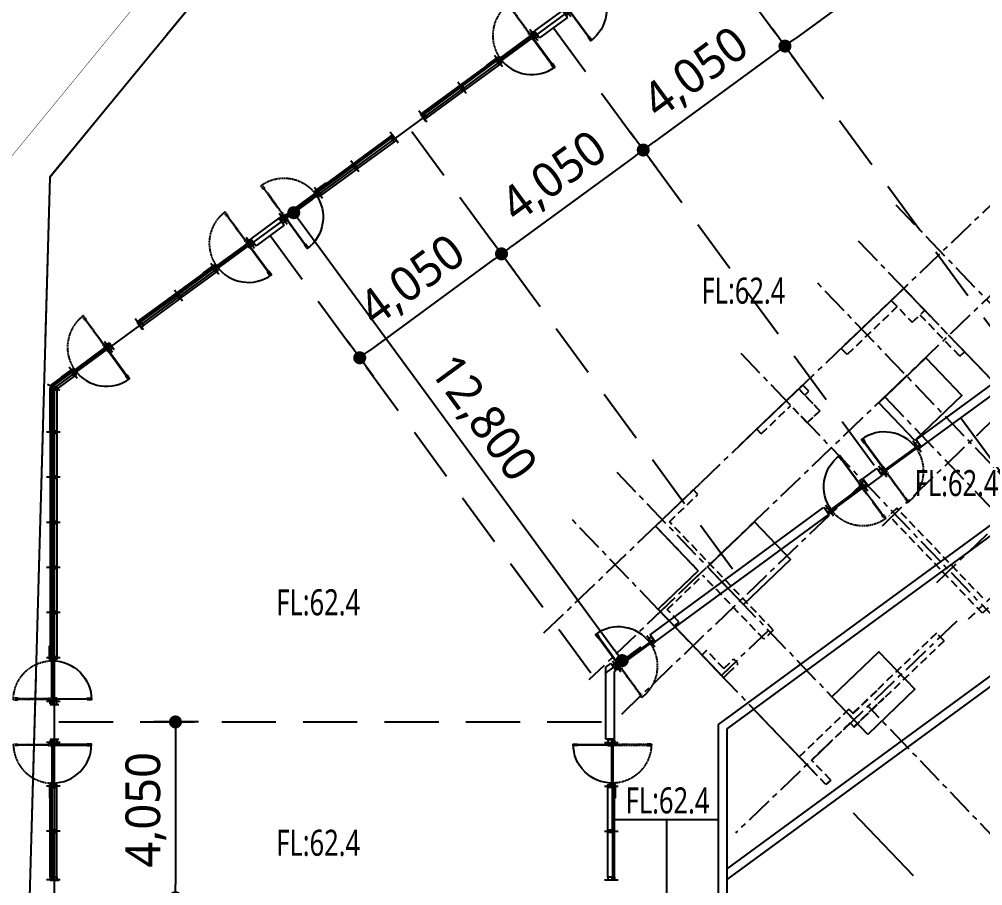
# Model space of a CAD drawing. Header units: millimetres. Extents: x 75184266 to 76346726, y -35077925 to -33679385.
# Drawn here: x 75297370 to 75319569, y -34889387 to -34869417 of the extents above; entities that cross this region are included whole.
import ezdxf
from ezdxf.xclip import XClip

# ---------------------------------------------------------------- set-up
doc = ezdxf.new("R2010")
doc.units = ezdxf.units.MM
doc.header["$LTSCALE"] = 50
doc.header["$MEASUREMENT"] = 0
doc.header["$XCLIPFRAME"] = 2
doc.header["$PDMODE"] = 1
doc.header["$PDSIZE"] = -3
for name, pattern in [('CENTER', [2, 1.25, -0.25, 0.25, -0.25]), ('HIDDEN2', [0.1875, 0.125, -0.0625]), ('XR-1F-PLAN$0$CEN', [62, 60, -1, 0, -1]), ('XR-1F-PLAN$0$HIDDEN', [0.375, 0.25, -0.125]), ('XR-B1$0$XR-지하3층$0$HID1', [2.3, 1.5, -0.8]), ('XR-지하3층$0$H', [1.3, 0.8, -0.5]), ('XR-지하3층$0$HID1', [2.3, 1.5, -0.8]), ('XR-지하3층$0$HIDDEN', [0.375, 0.25, -0.125])]:
    doc.linetypes.add(name, pattern=pattern)
doc.layers.get('0').update_dxf_attribs({"linetype": 'CONTINUOUS'})
doc.layers.get('Defpoints').update_dxf_attribs({"color": 51, "linetype": 'CONTINUOUS'})
for name, color, linetype in [('AA-MKXS', 3, 'CONTINUOUS'), ('CEN', 1, 'CENTER'), ('XR-1F-PLAN$0$A-CEN02', 27, 'XR-1F-PLAN$0$CEN'), ('XR-1F-PLAN$0$A-DOR-FRAME', 7, 'CONTINUOUS'), ('XR-1F-PLAN$0$A-DOR-GL', 142, 'CONTINUOUS'), ('XR-1F-PLAN$0$A-DOR-HID', 9, 'XR-1F-PLAN$0$HIDDEN'), ('XR-1F-PLAN$0$A-DOR-TRACE', 8, 'CONTINUOUS'), ('XR-1F-PLAN$0$A-FRAME', 1, 'CONTINUOUS'), ('XR-1F-PLAN$0$A-HDCP7', 7, 'CONTINUOUS'), ('XR-1F-PLAN$0$A-WIN-ELE8', 8, 'CONTINUOUS'), ('XR-B1$0$00_블럭계획고', 7, 'CONTINUOUS'), ('XR-지하3층$0$0-현시박스', 7, 'CONTINUOUS'), ('XR-지하3층$0$CON', 2, 'CONTINUOUS')]:
    doc.layers.add(name, color=color, linetype=linetype)
for name, color, linetype, plot in [('XR-B1$0$XR-지하3층$0$DEFPOINT', 142, 'CONTINUOUS', False), ('XR-지하3층$0$DEFPOINT', 142, 'CONTINUOUS', False), ('건축', 8, 'CONTINUOUS', False)]:
    doc.layers.add(name, color=color, linetype=linetype, plot=plot)
doc.styles.add('HY각헤드라인M', font='')
doc.styles.add('XR-B1$0$HY각헤드라인M', font='')
doc.styles.add('XR-지하3층$0$SIM', font='simplex.shx')
doc.styles.add('XR-지하3층$0$돋움', font='', dxfattribs={"width": 0.9})
doc.styles.add('XR-지하3층$0$맑은고딕', font='')
doc.styles.get('HY각헤드라인M').set_extended_font_data('Malgun Gothic')
doc.styles.get('XR-B1$0$HY각헤드라인M').set_extended_font_data('Malgun Gothic')
doc.styles.get('XR-지하3층$0$돋움').set_extended_font_data('Dotum')
doc.styles.get('XR-지하3층$0$맑은고딕').set_extended_font_data('Malgun Gothic')
doc.dimstyles.new('XR-지하3층$0$20110829_평면도_면적조정$0$std_style', dxfattribs={"dimscale": 400, "dimtxt": 3, "dimasz": 1, "dimexe": 1.5, "dimexo": 2, "dimgap": 1, "dimtad": 1, "dimtoh": 1, "dimdec": 0, "dimzin": 0, "dimdsep": 46, "dimtxsty": 'XR-지하3층$0$돋움', "dimblk": 'XR-지하3층$0$20110829_평면도_면적조정$0$01420DDOT01', "dimblk1": 'XR-지하3층$0$20110829_평면도_면적조정$0$01420DDOT01', "dimblk2": 'XR-지하3층$0$20110829_평면도_면적조정$0$01420DDOT01', "dimcen": 2.5, "dimdle": 8, "dimclrd": 256, "dimclre": 256, "dimclrt": 256, "dimadec": 0, "dimazin": 0, "dimtfac": 1, "dimtdec": 0, "dimtix": 1, "dimtmove": 2, "dimatfit": 3, "dimldrblk": 'XR-지하3층$0$20110829_평면도_면적조정$0$_ClosedBlank', "dimfxl": 1, "dimtolj": 1, "dimtzin": 0, "dimlwd": -1, "dimlwe": -1, "dimarcsym": 0})
doc.dimstyles.new('XR-지하3층$0$NDIM', dxfattribs={"dimtxt": 3, "dimasz": 1, "dimexe": 2, "dimexo": 5, "dimgap": 1, "dimtad": 1, "dimdec": 0, "dimrnd": 0.25, "dimdsep": 46, "dimlunit": 6, "dimtxsty": 'XR-지하3층$0$SIM', "dimblk": 'XR-지하3층$0$DIMDOT', "dimcen": 5, "dimclrd": 2, "dimclre": 2, "dimclrt": 6, "dimadec": 0, "dimazin": 0, "dimtfac": 1, "dimtdec": 0, "dimtix": 1, "dimtmove": 2, "dimatfit": 1, "dimldrblk": 'XR-지하3층$0$DIMDOT', "dimfxl": 1.5, "dimtolj": 1, "dimtzin": 0, "dimarcsym": 0})

# ---------------------------------------------------------------- blocks, each defined once
blk = doc.blocks.new('XR-지하3층$0$_Dot')
at = {"color": 0, "lineweight": -2}
blk.add_line((-0.5, 0), (-1, 0), dxfattribs=at)
at = {"color": 0, "const_width": 0.5}
blk.add_lwpolyline([(-0.25, 0, 1), (0.25, 0, 1)], format="xyb", close=True, dxfattribs=at)
blk = doc.blocks.new('*D134')
at = {"layer": 'Defpoints', "color": 0, "ltscale": 0.01, "transparency": 16777216}
for p in [(75304285, -34873442), (75311853, -34883765), (75311262, -34884198)]:
    blk.add_point(p, dxfattribs=at)
at = {"layer": '건축', "color": 0, "linetype": 'ByBlock', "lineweight": -2, "ltscale": 0.01}
blk.add_line((75304123, -34873561), (75303291, -34874171), dxfattribs=at)
at = {"layer": '건축', "color": 0, "lineweight": -2, "ltscale": 0.01}
for p, q in [((75303871, -34874117), (75311085, -34883956)), ((75311692, -34883883), (75310859, -34884494))]:
    blk.add_line(p, q, dxfattribs=at)
at = {"layer": '건축', "color": 0, "lineweight": -2, "ltscale": 0.01, "xscale": 300, "yscale": 300, "zscale": 300}
for p, rotation in [((75303694, -34873875), 126.2469333540815), ((75311262, -34884198), 306.2469333540815)]:
    blk.add_blockref('XR-지하3층$0$_Dot', p, dxfattribs=dict(at, rotation=rotation))
at = {"layer": '건축', "color": 6, "ltscale": 0.01, "insert": (75308029, -34878633), "char_height": 800, "attachment_point": 5, "rotation": 306.2469, "style": 'XR-지하3층$0$맑은고딕'}
blk.add_mtext('\\A1;12,800', dxfattribs=at)
blk = doc.blocks.new('XR-지하3층$0$DIMDOT')
blk.add_line((-2, 0), (2, 0))
at = {"color": 3}
for radius in [0.6, 0.28]:
    blk.add_circle((0, 0), radius, dxfattribs=at)
blk = doc.blocks.new('*D175')
at = {"layer": 'Defpoints', "color": 0, "ltscale": 0.01, "transparency": 16777216}
for p in [(75301702, -34885612), (75300969, -34889662), (75301702, -34889662)]:
    blk.add_point(p, dxfattribs=at)
at = {"layer": '건축', "color": 0, "linetype": 'ByBlock', "lineweight": -2, "ltscale": 0.01}
blk.add_line((75301502, -34885612), (75300469, -34885612), dxfattribs=at)
at = {"layer": '건축', "color": 0, "lineweight": -2, "ltscale": 0.01}
for p, q in [((75300969, -34885912), (75300969, -34889362)), ((75301502, -34889662), (75300469, -34889662))]:
    blk.add_line(p, q, dxfattribs=at)
at = {"layer": '건축', "color": 0, "lineweight": -2, "ltscale": 0.01, "xscale": 300, "yscale": 300, "zscale": 300}
for p, rotation in [((75300969, -34885612), 89.99990779244617), ((75300969, -34889662), 269.9999077924462)]:
    blk.add_blockref('XR-지하3층$0$_Dot', p, dxfattribs=dict(at, rotation=rotation))
at = {"layer": '건축', "color": 6, "ltscale": 0.01, "insert": (75300289, -34887637), "char_height": 800, "attachment_point": 5, "rotation": 89.9999, "style": 'XR-지하3층$0$맑은고딕'}
blk.add_mtext('\\A1;4,050', dxfattribs=at)
blk = doc.blocks.new('*D178')
at = {"layer": 'Defpoints', "color": 0, "ltscale": 0.01, "transparency": 16777216}
for p in [(75318712, -34868231), (75315013, -34870035), (75315446, -34870626)]:
    blk.add_point(p, dxfattribs=at)
at = {"layer": '건축', "color": 0, "linetype": 'ByBlock', "lineweight": -2, "ltscale": 0.01}
blk.add_line((75318594, -34868070), (75317984, -34867237), dxfattribs=at)
at = {"layer": '건축', "color": 0, "lineweight": -2, "ltscale": 0.01}
for p, q in [((75318037, -34867818), (75315255, -34869858)), ((75315328, -34870464), (75314718, -34869632))]:
    blk.add_line(p, q, dxfattribs=at)
at = {"layer": '건축', "color": 0, "lineweight": -2, "ltscale": 0.01, "xscale": 300, "yscale": 300, "zscale": 300}
for p, rotation in [((75318279, -34867640), 36.24693369294636), ((75315013, -34870035), 216.2469336929464)]:
    blk.add_blockref('XR-지하3층$0$_Dot', p, dxfattribs=dict(at, rotation=rotation))
at = {"layer": '건축', "color": 6, "ltscale": 0.01, "insert": (75316244, -34868289), "char_height": 800, "attachment_point": 5, "rotation": 36.2469, "style": 'XR-지하3층$0$맑은고딕'}
blk.add_mtext('\\A1;4,050', dxfattribs=at)
blk = doc.blocks.new('*D179')
at = {"layer": 'Defpoints', "color": 0, "ltscale": 0.01, "transparency": 16777216}
for p in [(75315446, -34870626), (75311747, -34872430), (75312180, -34873020)]:
    blk.add_point(p, dxfattribs=at)
at = {"layer": '건축', "color": 0, "linetype": 'ByBlock', "lineweight": -2, "ltscale": 0.01}
blk.add_line((75315328, -34870464), (75314718, -34869632), dxfattribs=at)
at = {"layer": '건축', "color": 0, "lineweight": -2, "ltscale": 0.01}
for p, q in [((75314771, -34870212), (75311989, -34872252)), ((75312062, -34872859), (75311451, -34872026))]:
    blk.add_line(p, q, dxfattribs=at)
at = {"layer": '건축', "color": 0, "lineweight": -2, "ltscale": 0.01, "xscale": 300, "yscale": 300, "zscale": 300}
for p, rotation in [((75315013, -34870035), 36.24693369294636), ((75311747, -34872430), 216.2469336929464)]:
    blk.add_blockref('XR-지하3층$0$_Dot', p, dxfattribs=dict(at, rotation=rotation))
at = {"layer": '건축', "color": 6, "ltscale": 0.01, "insert": (75312978, -34870684), "char_height": 800, "attachment_point": 5, "rotation": 36.2469, "style": 'XR-지하3층$0$맑은고딕'}
blk.add_mtext('\\A1;4,050', dxfattribs=at)
blk = doc.blocks.new('*D180')
at = {"layer": 'Defpoints', "color": 0, "ltscale": 0.01, "transparency": 16777216}
for p in [(75312180, -34873020), (75308481, -34874824), (75308914, -34875415)]:
    blk.add_point(p, dxfattribs=at)
at = {"layer": '건축', "color": 0, "linetype": 'ByBlock', "lineweight": -2, "ltscale": 0.01}
blk.add_line((75312062, -34872859), (75311451, -34872026), dxfattribs=at)
at = {"layer": '건축', "color": 0, "lineweight": -2, "ltscale": 0.01}
for p, q in [((75311505, -34872607), (75308723, -34874647)), ((75308796, -34875254), (75308185, -34874421))]:
    blk.add_line(p, q, dxfattribs=at)
at = {"layer": '건축', "color": 0, "lineweight": -2, "ltscale": 0.01, "xscale": 300, "yscale": 300, "zscale": 300}
for p, rotation in [((75311747, -34872430), 36.24693369294636), ((75308481, -34874824), 216.2469336929464)]:
    blk.add_blockref('XR-지하3층$0$_Dot', p, dxfattribs=dict(at, rotation=rotation))
at = {"layer": '건축', "color": 6, "ltscale": 0.01, "insert": (75309712, -34873078), "char_height": 800, "attachment_point": 5, "rotation": 36.2469, "style": 'XR-지하3층$0$맑은고딕'}
blk.add_mtext('\\A1;4,050', dxfattribs=at)
blk = doc.blocks.new('*D181')
at = {"layer": 'Defpoints', "color": 0, "ltscale": 0.01, "transparency": 16777216}
for p in [(75308914, -34875415), (75305215, -34877219), (75305648, -34877810)]:
    blk.add_point(p, dxfattribs=at)
at = {"layer": '건축', "color": 0, "linetype": 'ByBlock', "lineweight": -2, "ltscale": 0.01}
blk.add_line((75308796, -34875254), (75308185, -34874421), dxfattribs=at)
at = {"layer": '건축', "color": 0, "lineweight": -2, "ltscale": 0.01}
for p, q in [((75308239, -34875002), (75305456, -34877042)), ((75305529, -34877648), (75304919, -34876816))]:
    blk.add_line(p, q, dxfattribs=at)
at = {"layer": '건축', "color": 0, "lineweight": -2, "ltscale": 0.01, "xscale": 300, "yscale": 300, "zscale": 300}
for p, rotation in [((75308481, -34874824), 36.24693369294636), ((75305215, -34877219), 216.2469336929464)]:
    blk.add_blockref('XR-지하3층$0$_Dot', p, dxfattribs=dict(at, rotation=rotation))
at = {"layer": '건축', "color": 6, "ltscale": 0.01, "insert": (75306445, -34875473), "char_height": 800, "attachment_point": 5, "rotation": 36.2469, "style": 'XR-지하3층$0$맑은고딕'}
blk.add_mtext('\\A1;4,050', dxfattribs=at)
blk = doc.blocks.new('XR-1F-PLAN$0$A$C10B20476')
at = {"layer": 'Defpoints'}
for p, q in [((134, 35), (110, 35)), ((110, 35), (110, 0)), ((134, 35), (134, 0))]:
    blk.add_line(p, q, dxfattribs=at)
at = {"layer": 'XR-1F-PLAN$0$A-CEN02', "linetype": 'Continuous'}
blk.add_line((318, 80), (0, 80), dxfattribs=at)
at = {"layer": 'XR-1F-PLAN$0$A-FRAME'}
for p, q in [((144, 80), (110, 80)), ((110, 56), (144, 56)), ((110, 43), (144, 43)), ((144, 20), (134, 20))]:
    blk.add_line(p, q, dxfattribs=at)
for points in [[(88, 20), (88, 80)], [(110, 35), (110, 80)], [(122, 48), (144, 48), (144, 20), (238, 20), (238, 80), (144, 80), (144, 51), (122, 51), (122, 48)]]:
    blk.add_lwpolyline(points, dxfattribs=at)
blk = doc.blocks.new('XR-1F-PLAN$0$A$C491451C1')
at = {"layer": 'Defpoints'}
for p, q in [((15, 208), (-20, 208)), ((15, 184), (-20, 184)), ((15, 184), (15, 208)), ((45, 208), (45, 184)), ((45, 208), (80, 208)), ((45, 184), (80, 184))]:
    blk.add_line(p, q, dxfattribs=at)
at = {"layer": 'XR-1F-PLAN$0$A-CEN02', "linetype": 'Continuous'}
blk.add_line((30, 0), (30, 318), dxfattribs=at)
at = {"layer": 'XR-1F-PLAN$0$A-FRAME'}
for p, q in [((0, 174), (0, 184)), ((24, 208), (24, 174)), ((37, 208), (37, 174)), ((60, 174), (60, 184))]:
    blk.add_line(p, q, dxfattribs=at)
for points in [[(0, 230), (60, 230)], [(29, 196), (29, 174), (0, 174), (0, 80), (60, 80), (60, 174), (32, 174), (32, 196), (29, 196)], [(15, 208), (45, 208)]]:
    blk.add_lwpolyline(points, dxfattribs=at)
blk = doc.blocks.new('XR-1F-PLAN$0$A$C7F517DA1')
at = {"layer": 'XR-1F-PLAN$0$A-DOR-FRAME', "ltscale": 0.5, "elevation": 0}
for points in [[(50, 1675), (60, 1675), (60, 1690), (75, 1690), (75, 1675), (85, 1675), (85, 1775), (50, 1775)], [(50, 925), (10, 925), (10, 825), (50, 825)], [(990, 925), (950, 925), (950, 825), (990, 825)]]:
    blk.add_lwpolyline(points, close=True, dxfattribs=at)
blk.add_lwpolyline([(50, 875), (50, 975), (60, 975), (60, 960), (75, 960), (75, 975), (85, 975), (85, 875), (50, 875)], dxfattribs=at)
at = {"layer": 'XR-1F-PLAN$0$A-DOR-GL', "elevation": 0}
blk.add_lwpolyline([(62, 962), (72, 962), (72, 1687), (62, 1687)], close=True, dxfattribs=at)
at = {"layer": 'XR-1F-PLAN$0$A-DOR-HID', "ltscale": 2, "elevation": 0}
blk.add_lwpolyline([(50, 875), (50, 775), (60, 775), (60, 790), (75, 790), (75, 775), (85, 775), (85, 875), (50, 875)], dxfattribs=at)
for points in [[(62, 788), (72, 788), (72, 63), (62, 63)], [(50, 75), (60, 75), (60, 60), (75, 60), (75, 75), (85, 75), (85, -25), (50, -25)]]:
    blk.add_lwpolyline(points, close=True, dxfattribs=at)
at = {"layer": 'XR-1F-PLAN$0$A-DOR-HID', "ltscale": 2}
blk.add_arc((50, 875, 0), 900, 270, 0, dxfattribs=at)
at = {"layer": 'XR-1F-PLAN$0$A-DOR-TRACE'}
blk.add_arc((50, 875, 0), 900, 0, 90, dxfattribs=at)
at = {"layer": 'XR-1F-PLAN$0$A-WIN-ELE8'}
for p, q in [((85, 890, 0), (950, 890, 0)), ((85, 860, 0), (950, 860, 0))]:
    blk.add_line(p, q, dxfattribs=at)
blk = doc.blocks.new('Showwindow-8.1')
at = {"layer": 'AA-MKXS', "ltscale": 0.5}
for p, q in [((-3650, -150, 0), (-3650, 50, 0)), ((-400, -150), (-400, 50)), ((-400, 50), (400, 50, 0)), ((400, -150, 0), (400, 50, 0)), ((3650, -150, 0), (3650, 50, 0)), ((-410, -150, 0), (-410, -128, 0)), ((-400, -150), (400, -150, 0))]:
    blk.add_line(p, q, dxfattribs=at)
at = {"layer": 'XR-1F-PLAN$0$A-DOR-GL'}
for points in [[(-3595, -104), (-3595, -128), (-2535, -128), (-2535, -104)], [(-1495, -104), (-1495, -128), (-2505, -128), (-2505, -104)], [(1495, -104), (1495, -128), (2505, -128), (2505, -104)], [(3595, -104), (3595, -128), (2535, -128), (2535, -104)]]:
    blk.add_lwpolyline(points, close=True, dxfattribs=at)
at = {"layer": 'XR-1F-PLAN$0$A-FRAME'}
for p, q in [((-3640, -150, 0), (-3640, -128, 0)), ((-3580, -150, 0), (-3580, -128, 0)), ((-2550, -150, 0), (-2550, -128, 0)), ((-2490, -150, 0), (-2490, -128, 0)), ((-470, -150, 0), (-470, -128, 0)), ((410, -150, 0), (410, -128, 0)), ((470, -150, 0), (470, -128, 0)), ((2490, -150, 0), (2490, -128, 0)), ((2550, -150, 0), (2550, -128, 0)), ((3580, -150, 0), (3580, -128, 0)), ((3640, -150, 0), (3640, -128, 0))]:
    blk.add_line(p, q, dxfattribs=at)
at = {"layer": 'XR-1F-PLAN$0$A-HDCP7'}
for points in [[(-1750, -150), (-1450, -150), (-1450, -165), (-1750, -165)], [(1750, -150), (1450, -150), (1450, -165), (1750, -165)]]:
    blk.add_lwpolyline(points, close=True, dxfattribs=at)
at = {"layer": 'XR-1F-PLAN$0$A-WIN-ELE8'}
for p, q in [((-3580, 0, 0), (-2550, 0)), ((-3580, -150, 0), (-1510, -150)), ((-2490, 0), (-1510, 0)), ((2490, 0), (1510, 0)), ((3580, -150, 0), (1510, -150)), ((3580, 0, 0), (2550, 0))]:
    blk.add_line(p, q, dxfattribs=at)
at = {"layer": 'XR-1F-PLAN$0$A-DOR-FRAME', "ltscale": 600, "extrusion": (0, 0, -1), "zscale": -1}
blk.add_blockref('XR-1F-PLAN$0$A$C7F517DA1', (460, -975, 0), dxfattribs=at)
at = {"layer": 'XR-1F-PLAN$0$A-DOR-FRAME', "ltscale": 600, "extrusion": (0, 0, -1), "xscale": -1, "zscale": -1}
blk.add_blockref('XR-1F-PLAN$0$A$C7F517DA1', (-460, -975, 0), dxfattribs=at)
at = {"layer": 'XR-1F-PLAN$0$A-FRAME', "rotation": 90}
blk.add_blockref('XR-1F-PLAN$0$A$C10B20476', (-3560, -238, 0), dxfattribs=at)
at = {"layer": 'XR-1F-PLAN$0$A-FRAME', "ltscale": 0.5, "extrusion": (0, 0, -1), "zscale": -1, "rotation": 180}
for p in [(2550, 80), (1510, 80)]:
    blk.add_blockref('XR-1F-PLAN$0$A$C491451C1', p, dxfattribs=at)
at = {"layer": 'XR-1F-PLAN$0$A-FRAME', "extrusion": (0, 0, -1), "xscale": -1, "zscale": -1, "rotation": 270}
blk.add_blockref('XR-1F-PLAN$0$A$C10B20476', (390, -238), dxfattribs=at)
at = {"layer": 'XR-1F-PLAN$0$A-FRAME', "extrusion": (0, 0, -1), "zscale": -1, "rotation": 90}
blk.add_blockref('XR-1F-PLAN$0$A$C10B20476', (-390, -238), dxfattribs=at)
at = {"layer": 'XR-1F-PLAN$0$A-FRAME', "ltscale": 0.5, "extrusion": (0, 0, -1), "xscale": -1, "zscale": -1, "rotation": 180}
for p in [(-1510, 80), (-2550, 80)]:
    blk.add_blockref('XR-1F-PLAN$0$A$C491451C1', p, dxfattribs=at)
at = {"layer": 'XR-1F-PLAN$0$A-FRAME', "xscale": -1, "rotation": 270}
blk.add_blockref('XR-1F-PLAN$0$A$C10B20476', (3560, -238, 0), dxfattribs=at)
blk = doc.blocks.new('SW-4.05')
at = {"layer": 'AA-MKXS', "ltscale": 0.5}
for p, q in [((0, -200), (0, 0)), ((3250, -200, 0), (3250, 0, 0))]:
    blk.add_line(p, q, dxfattribs=at)
at = {"layer": 'XR-1F-PLAN$0$A-DOR-GL', "elevation": 0}
for points in [[(1095, -154), (1095, -178), (2105, -178), (2105, -154)], [(3195, -154), (3195, -178), (2135, -178), (2135, -154)]]:
    blk.add_lwpolyline(points, close=True, dxfattribs=at)
at = {"layer": 'XR-1F-PLAN$0$A-FRAME'}
for p, q in [((10, -200), (10, -178)), ((70, -200), (70, -178)), ((2090, -200), (2090, -178)), ((2150, -200), (2150, -178)), ((3180, -200, 0), (3180, -178, 0)), ((3240, -200, 0), (3240, -178, 0))]:
    blk.add_line(p, q, dxfattribs=at)
at = {"layer": 'XR-1F-PLAN$0$A-HDCP7', "elevation": 0}
blk.add_lwpolyline([(1350, -200), (1050, -200), (1050, -215), (1350, -215)], close=True, dxfattribs=at)
at = {"layer": 'XR-1F-PLAN$0$A-WIN-ELE8'}
for p, q in [((2090, -50, 0), (1110, -50, 0)), ((3180, -200, 0), (1110, -200, 0)), ((3180, -50, 0), (2150, -50, 0))]:
    blk.add_line(p, q, dxfattribs=at)
at = {"layer": 'XR-1F-PLAN$0$A-DOR-FRAME', "ltscale": 600, "extrusion": (0, 0, -1), "xscale": -1, "zscale": -1, "rotation": 2.5358915e-09}
blk.add_blockref('XR-1F-PLAN$0$A$C7F517DA1', (-60, -1025, 0), dxfattribs=at)
at = {"layer": 'XR-1F-PLAN$0$A-FRAME', "extrusion": (0, 0, -1), "zscale": -1, "rotation": 90.00000000253594}
blk.add_blockref('XR-1F-PLAN$0$A$C10B20476', (10, -288, 0), dxfattribs=at)
at = {"layer": 'XR-1F-PLAN$0$A-FRAME', "ltscale": 0.5, "extrusion": (0, 0, -1), "xscale": -1, "zscale": -1, "rotation": 180}
for p in [(-1110, 30, 0), (-2150, 30, 0)]:
    blk.add_blockref('XR-1F-PLAN$0$A$C491451C1', p, dxfattribs=at)
at = {"layer": 'XR-1F-PLAN$0$A-FRAME', "xscale": -1, "rotation": 269.999999997464}
blk.add_blockref('XR-1F-PLAN$0$A$C10B20476', (3160, -288, 0), dxfattribs=at)
blk = doc.blocks.new('SW-D1')
at = {"layer": 'AA-MKXS', "ltscale": 0.5}
for p, q in [((-1070, 1206, 0), (-909, 1324, 0)), ((7272, -150), (7272, 50)), ((7262, -150, 0), (7262, -128, 0))]:
    blk.add_line(p, q, dxfattribs=at)
at = {"layer": 'XR-1F-PLAN$0$A-DOR-GL', "elevation": 0}
blk.add_lwpolyline([(-386, 350), (-405, 336), (-86, -99), (-67, -85)], close=True, dxfattribs=at)
at = {"layer": 'XR-1F-PLAN$0$A-DOR-GL'}
for points in [[(977, -104), (977, -128), (-33, -128), (-33, -104)], [(2017, -104), (2017, -128), (1007, -128), (1007, -104)], [(3057, -104), (3057, -128), (2047, -128), (2047, -104)], [(4097, -104), (4097, -128), (3087, -128), (3087, -104)], [(5137, -104), (5137, -128), (4127, -128), (4127, -104)], [(6177, -104), (6177, -128), (5167, -128), (5167, -104)], [(6177, -104), (6177, -128), (5167, -128), (5167, -104)]]:
    blk.add_lwpolyline(points, close=True, dxfattribs=at)
at = {"layer": 'XR-1F-PLAN$0$A-FRAME'}
for p, q in [((-1064, 1198, 0), (-1047, 1211, 0)), ((-1029, 1150, 0), (-1011, 1163, 0)), ((-95, -120, 0), (-85, -101, 0)), ((-41, -147, 0), (-31, -128, 0)), ((962, -150, 0), (962, -128, 0)), ((1022, -150, 0), (1022, -128, 0)), ((2002, -150, 0), (2002, -128, 0)), ((2062, -150, 0), (2062, -128, 0)), ((3042, -150, 0), (3042, -128, 0)), ((3102, -150, 0), (3102, -128, 0)), ((4082, -150, 0), (4082, -128, 0)), ((4142, -150, 0), (4142, -128, 0)), ((5122, -150, 0), (5122, -128, 0)), ((5122, -150, 0), (5122, -128, 0)), ((5182, -150, 0), (5182, -128, 0)), ((5182, -150, 0), (5182, -128, 0)), ((7202, -150, 0), (7202, -128, 0))]:
    blk.add_line(p, q, dxfattribs=at)
at = {"layer": 'XR-1F-PLAN$0$A-HDCP7', "elevation": 0}
blk.add_lwpolyline([(-272, 117), (-450, 359), (-462, 351), (-284, 109)], close=True, dxfattribs=at)
at = {"layer": 'XR-1F-PLAN$0$A-HDCP7'}
blk.add_lwpolyline([(5922, -150), (6222, -150), (6222, -165), (5922, -165)], close=True, dxfattribs=at)
at = {"layer": 'XR-1F-PLAN$0$A-WIN-ELE8'}
for p, q in [((-100, -118, 0), (-414, 311, 0)), ((0, 0, 0), (-293, 400, 0)), ((0, 0), (962, 0)), ((1022, 0), (2002, 0)), ((2062, 0), (3042, 0)), ((3102, 0), (4082, 0)), ((4142, 0), (5122, 0)), ((5182, 0), (6162, 0)), ((5182, 0), (6162, 0)), ((-100, -118), (-95, -120)), ((-41, -147, 0), (-36, -150, 0)), ((962, -150), (-36, -150)), ((1022, -150), (2002, -150, 0)), ((2062, -150), (3042, -150)), ((3102, -150), (4082, -150)), ((4142, -150), (5122, -150)), ((5182, -150), (6162, -150))]:
    blk.add_line(p, q, dxfattribs=at)
at = {"layer": 'XR-1F-PLAN$0$A-DOR-FRAME', "ltscale": 600, "extrusion": (0, 0, -1), "xscale": -1, "zscale": -1, "rotation": 53.75306641705203}
blk.add_blockref('XR-1F-PLAN$0$A$C7F517DA1', (1700, 670, 0), dxfattribs=at)
at = {"layer": 'XR-1F-PLAN$0$A-DOR-FRAME', "ltscale": 600, "extrusion": (0, 0, -1), "zscale": -1}
blk.add_blockref('XR-1F-PLAN$0$A$C7F517DA1', (-7212, -975, 0), dxfattribs=at)
at = {"layer": 'XR-1F-PLAN$0$A-FRAME', "extrusion": (0, 0, -1), "zscale": -1, "rotation": 143.7530664170521}
blk.add_blockref('XR-1F-PLAN$0$A$C10B20476', (1147, 1162, 0), dxfattribs=at)
at = {"layer": 'XR-1F-PLAN$0$A-FRAME', "ltscale": 0.5, "extrusion": (0, 0, -1), "xscale": -1, "zscale": -1, "rotation": 233.753066417052}
blk.add_blockref('XR-1F-PLAN$0$A$C491451C1', (229, 447, 0), dxfattribs=at)
at = {"layer": 'XR-1F-PLAN$0$A-FRAME', "ltscale": 0.5, "extrusion": (0, 0, -1), "zscale": -1}
for p, rotation in [((-9, 85), 206.9227389078294), ((-962, 80), 180.0000000025359), ((-2002, 80), 180.0000000025359), ((-3042, 80), 180.0000000025359), ((-4082, 80), 180.0000000025359), ((-5122, 80), 180.0000000025359), ((-5122, 80), 180.0000000025359), ((-6162, 80), 180.0000000025359)]:
    blk.add_blockref('XR-1F-PLAN$0$A$C491451C1', p, dxfattribs=dict(at, rotation=rotation))
at = {"layer": 'XR-1F-PLAN$0$A-FRAME', "extrusion": (0, 0, -1), "xscale": -1, "zscale": -1, "rotation": 270.0000000025359}
blk.add_blockref('XR-1F-PLAN$0$A$C10B20476', (-7282, -238), dxfattribs=at)
blk = doc.blocks.new('A$C23DD746A')
at = {"layer": 'AA-MKXS', "ltscale": 0.5}
for p, q in [((10, 950, 0), (10, 750, 0)), ((20, 950), (20, 928)), ((1084, 950), (1084, 928)), ((1130, 950, 0), (1130, 750, 0))]:
    blk.add_line(p, q, dxfattribs=at)
at = {"layer": 'XR-1F-PLAN$0$A-FRAME'}
for p, q in [((80, 950), (80, 928)), ((1024, 950), (1024, 928))]:
    blk.add_line(p, q, dxfattribs=at)
at = {"layer": 'XR-1F-PLAN$0$A-DOR-FRAME', "ltscale": 600, "extrusion": (0, 0, -1), "zscale": -1, "rotation": 180}
blk.add_blockref('XR-1F-PLAN$0$A$C7F517DA1', (-70, 1775, 0), dxfattribs=at)
at = {"layer": 'XR-1F-PLAN$0$A-FRAME', "extrusion": (0, 0, -1), "xscale": -1, "zscale": -1, "rotation": 90}
blk.add_blockref('XR-1F-PLAN$0$A$C10B20476', (0, 1038, 0), dxfattribs=at)
at = {"layer": 'XR-1F-PLAN$0$A-FRAME', "extrusion": (0, 0, -1), "zscale": -1, "rotation": 270}
blk.add_blockref('XR-1F-PLAN$0$A$C10B20476', (-1140, 1038, 0), dxfattribs=at)
blk = doc.blocks.new('XR-지하3층$0$20110829_평면도_면적조정$0$01420DDOT01')
blk.add_line((-1.5, 0), (1.5, 0))
at = {"const_width": 0.5}
blk.add_lwpolyline([(-0.25, 0, 1), (0.25, 0, 1)], format="xyb", close=True, dxfattribs=at)
blk = doc.blocks.new('*D194')
at = {"layer": 'Defpoints', "color": 0, "transparency": 16777216}
for p in [(75346480, -34817058), (75352389, -34825118, 0), (75283594, -34875554, 0)]:
    blk.add_point(p, dxfattribs=at)
at = {"layer": '건축'}
for p, q in [((75351916, -34824473), (75346125, -34816574)), ((75278008, -34867258), (75346157, -34817295)), ((75283121, -34874909), (75277331, -34867011))]:
    blk.add_line(p, q, dxfattribs=at)
at = {"layer": '건축', "xscale": 400, "yscale": 400, "zscale": 400}
for p, rotation in [((75346480, -34817058), 36.24693456144445), ((75277686, -34867495), 216.2469345614445)]:
    blk.add_blockref('XR-지하3층$0$20110829_평면도_면적조정$0$01420DDOT01', p, dxfattribs=dict(at, rotation=rotation))
at = {"layer": '건축', "insert": (75311313, -34841227), "char_height": 1800, "attachment_point": 5, "rotation": 36.2469, "style": 'XR-지하3층$0$돋움'}
blk.add_mtext('\\A1;85302', dxfattribs=at)
blk = doc.blocks.new('XR-지하3층$0$20110829_평면도_면적조정$0$_ClosedBlank')
at = {"color": 0, "linetype": 'ByBlock', "lineweight": -2}
for p, q in [((-1, 0.167), (0, 0)), ((-1, 0.167), (-1, -0.167)), ((0, 0), (-1, -0.167))]:
    blk.add_line(p, q, dxfattribs=at)
blk = doc.blocks.new('*D195')
at = {"layer": 'Defpoints', "color": 0, "transparency": 16777216}
for p in [(75296741, -34858815), (75300127, -34863433, 0), (75290046, -34870824, 0)]:
    blk.add_point(p, dxfattribs=at)
at = {"layer": '건축'}
for p, q in [((75299654, -34862788), (75296386, -34858331)), ((75286983, -34865969), (75296419, -34859051)), ((75289573, -34870179), (75286305, -34865721))]:
    blk.add_line(p, q, dxfattribs=at)
at = {"layer": '건축', "xscale": 400, "yscale": 400, "zscale": 400}
for p, rotation in [((75296741, -34858815), 36.24693456144445), ((75286660, -34866205), 216.2469345614445)]:
    blk.add_blockref('XR-지하3층$0$20110829_평면도_면적조정$0$01420DDOT01', p, dxfattribs=dict(at, rotation=rotation))
at = {"layer": '건축', "insert": (75290931, -34861461), "char_height": 1800, "attachment_point": 5, "rotation": 36.2469, "style": 'XR-지하3층$0$돋움'}
blk.add_mtext('\\A1;12500', dxfattribs=at)
blk = doc.blocks.new('11111111')
at = {"layer": 'XR-B1$0$XR-지하3층$0$DEFPOINT', "linetype": 'XR-B1$0$XR-지하3층$0$HID1', "ltscale": 50}
blk.add_lwpolyline([(77060562, -34332853), (77063587, -34317853), (77063649, -34280876), (77066707, -34245876), (77066734, -34229679), (76979951, -34223236), (76855438, -34213992, -0.110486), (76808135, -34238483), (76803058, -34244661), (76799605, -34368327), (76804810, -34373679), (76934251, -34373677), (76959243, -34369677), (76989587, -34369677), (77004594, -34370677), (77051655, -34370675), (77060514, -34361831)], format="xyb", close=True, dxfattribs=at)
at = {"layer": 'XR-B1$0$00_블럭계획고', "color": 3, "style": 'XR-B1$0$HY각헤드라인M', "width": 0.75}
for p in [(76818076, -34247572), (76822987, -34252008), (76808278, -34254756), (76816328, -34259322), (76808278, -34260298)]:
    blk.add_text('FL:62.4', height=600, rotation=0, dxfattribs=at).set_placement(p)
blk = doc.blocks.new('XR-지하3층$0$A$C723B38EE')
at = {"layer": 'XR-지하3층$0$0-현시박스', "color": 8}
blk.add_lwpolyline([(186.403, 326.91, 0.323729), (179.274, 317.607)], format="xyb", dxfattribs=at)
at = {"layer": 'XR-지하3층$0$DEFPOINT', "linetype": 'XR-지하3층$0$HID1', "ltscale": 50}
blk.add_lwpolyline([(439.7, 226.504), (442.725, 241.504), (442.787, 278.481), (445.845, 313.481), (445.872, 329.678), (359.089, 336.121), (234.575, 345.365, -0.110486), (187.273, 320.874), (182.196, 314.697), (178.743, 191.031), (183.947, 185.678), (313.388, 185.68), (338.38, 189.68), (368.725, 189.68), (383.732, 188.681), (430.793, 188.682), (439.652, 197.526)], format="xyb", close=True, dxfattribs=at)
blk = doc.blocks.new('XR-지하3층$0$기둥 0620')
at = {"layer": 'XR-지하3층$0$CON', "ltscale": 0.5}
blk.add_lwpolyline([(-600, 0), (600, 0), (600, 1500), (-600, 1500)], close=True, dxfattribs=at)

msp = doc.modelspace()

# ---------------------------------------------------------------- linework, layer by layer
at = {"layer": 'CEN', "ltscale": 10, "elevation": 0}
for points in [[(75309459.6, -34883559.4), (75320259, -34873215.8)], [(75317567.8, -34873694.2), (75332368.2, -34889146.8)], [(75317382.7, -34878047.7), (75321296.5, -34874299.1)], [(75316701.2, -34874524.3), (75321920.8, -34879973.9)], [(75320523.9, -34880467.1), (75315726.2, -34875458.1)], [(75322756, -34875822.9), (75317177.5, -34881166)], [(75313996.6, -34877114.7), (75319963.2, -34883344.2)], [(75324008, -34877130.1), (75318429.5, -34882473.1)], [(75312031.4, -34883173.3), (75317436.9, -34877995.9)], [(75317310.5, -34878116.9), (75321191, -34882168.3)], [(75311136.8, -34879853.8), (75316601.9, -34885559.8)], [(75311251.1, -34885429.9), (75316782.6, -34880131.9)], [(75313488.5, -34884477.8), (75310053.5, -34880891.4)], [(75321551.5, -34881026.8), (75319235.1, -34883245.5)], [(75313013.5, -34882232.5), (75310497.1, -34884642.7)], [(75318971.1, -34883290.6), (75313876.1, -34888170.6)], [(75314630.6, -34883501.6), (75313547.3, -34884539.1)], [(75313488.5, -34884477.8), (75315541.2, -34886620.9)], [(75320641.4, -34889126.7), (75316926.9, -34885248.5)]]:
    msp.add_lwpolyline(points, dxfattribs=at)
at = {"layer": '건축', "ltscale": 0.5}
for p, q in [((75298084.5, -34877988), (75319742.3, -34862109.6)), ((75298184.4, -34914361.8), (75298184.5, -34877790.7)), ((75313683.4, -34888995.1, 0), (75323992.5, -34881437, 0)), ((75313683.4, -34889243.1, 0), (75324110.8, -34881598.3, 0)), ((75310884, -34886011.8), (75310884, -34884351.6)), ((75311084, -34886011.8), (75311084, -34884453)), ((75312283.8, -34887861.8), (75312283.8, -34887861.8))]:
    msp.add_line(p, q, dxfattribs=at)
at = {"layer": '건축', "linetype": 'XR-지하3층$0$HIDDEN', "ltscale": 100}
for p, q in [((75312946.4, -34867216), (75320396.4, -34877377.6)), ((75309680.2, -34869610.6), (75317130.2, -34879772.3)), ((75306414, -34872005.3), (75313863.9, -34882166.9)), ((75303147.7, -34874399.9), (75310884, -34884952)), ((75298284.4, -34885611.8), (75310883.9, -34885611.8))]:
    msp.add_line(p, q, dxfattribs=at)
at = {"layer": '건축', "linetype": 'HIDDEN2', "ltscale": 30}
for p, q in [((75317749.8, -34875619.1, 0), (75316305.4, -34877002.5, 0)), ((75319147, -34877077.9, 0), (75317749.8, -34875619.1, 0)), ((75317599.3, -34876040.2, 0), (75316443.8, -34877146.9, 0)), ((75319038.7, -34877181.7, 0), (75318125.7, -34876228.4, 0)), ((75316305.4, -34877002.5, 0), (75316443.8, -34877146.9, 0)), ((75319038.7, -34877181.7, 0), (75319147, -34877077.9, 0)), ((75315814.7, -34878441.8, 0), (75315330.5, -34877936.3, 0)), ((75315525.8, -34878718.5, 0), (75315041.6, -34878213, 0)), ((75314466.5, -34878971.5, 0), (75314362.8, -34878863.2, 0)), ((75314466.5, -34878971.5, 0), (75314362.8, -34878863.2, 0)), ((75313007.7, -34880368.8, 0), (75312904, -34880260.4, 0)), ((75319569.3, -34882752.2, 0), (75317591.1, -34880686.8, 0)), ((75314743.8, -34883497, 0), (75312350.5, -34880998.2, 0)), ((75319561.7, -34883105.7, 0), (75317410.5, -34880859.7, 0)), ((75313015.8, -34882126.5, 0), (75312030.1, -34881097.4, 0)), ((75321316.6, -34881424.9, 0), (75319561.7, -34883105.7, 0)), ((75314527.2, -34883704.5, 0), (75313119.6, -34882234.8, 0)), ((75312569.6, -34883301.6, 0), (75312299.9, -34883019.9, 0)), ((75312569.6, -34883301.6, 0), (75312461.3, -34883405.3, 0)), ((75318505.1, -34883563.9, 0), (75317118.5, -34884892, 0)), ((75318678, -34883744.4, 0), (75318505.1, -34883563.9, 0)), ((75318678, -34883744.4, 0), (75317291.4, -34885072.5, 0)), ((75313206, -34883966, 0), (75313097.7, -34884069.7, 0)), ((75313603.7, -34884381.2, 0), (75313206, -34883966, 0)), ((75313935, -34884271.7, 0), (75313831.2, -34884163.3, 0)), ((75313935, -34884271.7, 0), (75313831.2, -34884163.3, 0)), ((75313599.2, -34884593.3, 0), (75313540.4, -34884531.9, 0)), ((75316486.9, -34885316.9, 0), (75315342.3, -34886413.2, 0)), ((75316515.4, -34885635.7, 0), (75315623.5, -34886490, 0)), ((75315957.9, -34887055.9, 0), (75315342.3, -34886413.2, 0)), ((75316066.2, -34886952.2, 0), (75315623.5, -34886490, 0)), ((75316066.2, -34886952.2, 0), (75315957.9, -34887055.9, 0))]:
    msp.add_line(p, q, dxfattribs=at)
at = {"layer": '건축', "ltscale": 100}
for p, q in [((75318033.4, -34879110), (75320719, -34877141.1)), ((75318151.7, -34879271.3), (75320837.2, -34877302.4)), ((75313483.4, -34885669.7), (75322336.9, -34879178.8)), ((75313683.4, -34885771.1), (75322455.2, -34879340.1)), ((75316807.6, -34880008.8), (75317130.2, -34879772.3)), ((75316925.8, -34880170.1), (75317248.4, -34879933.5)), ((75311904.2, -34883603.7), (75315904.3, -34880671)), ((75312022.4, -34883765), (75316022.6, -34880832.3)), ((75310884, -34884351.6), (75311000.9, -34884265.9)), ((75311084, -34884453), (75311119.2, -34884427.2)), ((75313483.4, -34900420.5), (75313483.4, -34885669.7)), ((75313683.4, -34900420.5), (75313683.4, -34885771.1))]:
    msp.add_line(p, q, dxfattribs=at)
at = {"layer": '건축'}
for p, q in [((75319063, -34878603.2), (75320482, -34880538.7)), ((75311084.1, -34887861.8), (75313483.4, -34887861.8)), ((75312283.8, -34887861.8), (75312283.8, -34891461.8))]:
    msp.add_line(p, q, dxfattribs=at)
at = {"layer": '건축', "const_width": 10}
msp.add_lwpolyline([(75322185.2, -34859016.7, -0.0430521), (75302591.5, -34865992.9), (75297098.3, -34872691.1), (75296529.6, -34893812.5)], format="xyb", dxfattribs=at)
at = {"layer": '건축', "linetype": 'XR-지하3층$0$H', "ltscale": 50, "elevation": 0}
msp.add_lwpolyline([(75320454.4, -34878442.8), (75317749.8, -34875619.1), (75312030.1, -34881097.4), (75313015.8, -34882126.5), (75312087.8, -34883015.3), (75319374.9, -34890623.5), (75319772.1, -34890243.1)], dxfattribs=at)
at = {"layer": '건축', "linetype": 'HIDDEN2', "ltscale": 30, "elevation": 0}
for points in [[(75318234, -34876124.6), (75317749.8, -34875619.1), (75317460.9, -34875895.8), (75317945.1, -34876401.3)], [(75316576.8, -34885410.7), (75316583.8, -34885418), (75317125.4, -34884899.2), (75317118.5, -34884892)], [(75316598.4, -34885722.4), (75316605.3, -34885729.6), (75317291.4, -34885072.5), (75317284.5, -34885065.3)]]:
    msp.add_lwpolyline(points, close=True, dxfattribs=at)
for points in [[(75319038.7, -34877181.7), (75319147, -34877077.9)], [(75314362.8, -34878863.2), (75315424.4, -34877846.4)], [(75315528.1, -34877954.7), (75315424.4, -34877846.4)], [(75315528.1, -34877954.7), (75315424.4, -34877846.4)], [(75315562.7, -34877990.8), (75315424.4, -34877846.4)], [(75315041.6, -34878213), (75315330.5, -34877936.3), (75315814.7, -34878441.8), (75315525.8, -34878718.5)], [(75315468.8, -34878080.7), (75315562.7, -34877990.8)], [(75314466.5, -34878971.5), (75315145.4, -34878321.3)], [(75315525.8, -34878718.5), (75315814.7, -34878441.8)], [(75314466.5, -34878971.5), (75314362.8, -34878863.2)], [(75314466.5, -34878971.5), (75314362.8, -34878863.2)], [(75312030.1, -34881097.4), (75312904, -34880260.4)], [(75313007.7, -34880368.8), (75312904, -34880260.4)], [(75313007.7, -34880368.8), (75312904, -34880260.4)], [(75312350.5, -34880998.2), (75313007.7, -34880368.8)], [(75317591.1, -34880686.8), (75317410.5, -34880859.7)], [(75312087.8, -34883015.3), (75313015.8, -34882126.5)], [(75312299.9, -34883019.9), (75313119.6, -34882234.8)], [(75312087.8, -34883015.3), (75312461.3, -34883405.3)], [(75314743.8, -34883497), (75314527.2, -34883704.5)], [(75313097.7, -34884069.7), (75313540.4, -34884531.9)], [(75313603.7, -34884381.2), (75313831.2, -34884163.3)], [(75313707.5, -34884489.6), (75313935, -34884271.7)], [(75313707.5, -34884489.6), (75313599.2, -34884593.3)], [(75317118.5, -34884892), (75317125.4, -34884899.2), (75316583.8, -34885418), (75316576.8, -34885410.7)], [(75316598.4, -34885722.4), (75317284.5, -34885065.3), (75317291.4, -34885072.5)], [(75316486.9, -34885316.9), (75316576.8, -34885410.7)], [(75316515.4, -34885635.7), (75316598.4, -34885722.4)]]:
    msp.add_lwpolyline(points, dxfattribs=at)

# ---------------------------------------------------------------- block references
at = {"layer": '건축', "ltscale": 0.5}
ref = msp.add_blockref('XR-지하3층$0$A$C723B38EE', (75115875.3, -35187756.2), dxfattribs=dict(at, xscale=999.9999999999998, yscale=999.9999999999998, zscale=999.9999999999998))
XClip(ref).set_block_clipping_path([(137.7798442268, 119.9958357572), (497.8511876765, 396.6664658143)])
at = {"layer": '건축'}
msp.add_blockref('11111111', (-1504986.9, -628399), dxfattribs=at)
for name, p, rotation in [('Showwindow-8.1', (75309650.6, -34869570.3, 0), 216.2469335675855), ('Showwindow-8.1', (75303118.2, -34874359.6, 0), 216.2469335675855), ('SW-D1', (75298234.4, -34877940.1, 0), 270.000000002536), ('SW-4.05', (75298284.4, -34886011.8, 0), 270.000000002536)]:
    msp.add_blockref(name, p, dxfattribs=dict(at, rotation=rotation))
at = {"layer": '건축', "extrusion": (0, 0, -1), "zscale": -0.9999999999999999, "rotation": 46.23406994268246}
for p in [(-75317588.2, -34878688.8, 0), (-75313641.5, -34882469, 0), (-75316510.4, -34885464.2, 0)]:
    msp.add_blockref('XR-지하3층$0$기둥 0620', p, dxfattribs=at)
at = {"layer": '건축', "ltscale": 0.5, "xscale": -1}
for p, rotation in [((75316678.6, -34879173.3, 0), 216.2469336141993), ((75310549.4, -34883666.9, 0), 216.2469335849146)]:
    msp.add_blockref('A$C23DD746A', p, dxfattribs=dict(at, rotation=rotation))
at = {"layer": '건축', "ltscale": 0.5, "rotation": 216.2469335525848}
msp.add_blockref('A$C23DD746A', (75316372.2, -34879398, 0), dxfattribs=at)
at = {"layer": '건축', "xscale": -1, "rotation": 89.99981526315771}
msp.add_blockref('SW-4.05', (75310883.9, -34886011.8, 0), dxfattribs=at)

# ---------------------------------------------------------------- texts
at = {"layer": '건축', "style": 'HY각헤드라인M', "width": 0.75}
for p in [(75313088.6, -34875971.4), (75318000.3, -34880407.2), (75303290.8, -34883154.7), (75311341.1, -34887721.3), (75303290.8, -34888696.7)]:
    msp.add_text('FL:62.4', height=600, rotation=0, dxfattribs=at).set_placement(p)

# ---------------------------------------------------------------- dimensions: what is measured, and where the dimension line sits
at = {"layer": '건축'}
for base, p1, p2, picture, middle in [((75346479.7, -34817058.3), (75283594.5, -34875554, 0), (75352388.5, -34825117.8, 0), '*D194', (75311313.3, -34841227)), ((75296741.2, -34858814.5), (75290046.3, -34870823.9, 0), (75300127.2, -34863433.1, 0), '*D195', (75290931.3, -34861460.6))]:
    dim = msp.add_linear_dim(base=base, p1=p1, p2=p2, angle=36.24693, dimstyle='XR-지하3층$0$20110829_평면도_면적조정$0$std_style', override={"dimtxt": 4.5}, dxfattribs=at)
    dim.commit()
    dim.dimension.update_dxf_attribs({"geometry": picture, "text_midpoint": middle})
at = {"layer": '건축', "ltscale": 0.01}
for base, p1, p2, angle, picture, middle in [((75315013.2, -34870035), (75318712.5, -34868231.1), (75315446.3, -34870625.7), 216.24693, '*D178', (75316244, -34868289)), ((75311747, -34872429.7), (75315446.3, -34870625.7), (75312180, -34873020.4), 216.24693, '*D179', (75312977.8, -34870683.6)), ((75308480.7, -34874824.3), (75312180, -34873020.4), (75308913.8, -34875415), 216.24693, '*D180', (75309711.5, -34873078.2)), ((75311262.3, -34884198.3), (75304284.7, -34873442.3), (75311853, -34883765.2), 306.24693, '*D134', (75308028.9, -34878633.1)), ((75305214.5, -34877218.9), (75308913.8, -34875415), (75305647.6, -34877809.6), 216.24693, '*D181', (75306445.3, -34875472.9)), ((75300969.1, -34889661.8), (75301701.5, -34885611.8), (75301701.5, -34889661.8), 269.99991, '*D175', (75300288.6, -34887636.8))]:
    dim = msp.add_linear_dim(base=base, p1=p1, p2=p2, angle=angle, dimstyle='XR-지하3층$0$NDIM', override={"dimtxt": 800, "dimasz": 300, "dimexe": 500, "dimexo": 200, "dimgap": 200, "dimtxsty": 'XR-지하3층$0$맑은고딕', "dimblk1": 'XR-지하3층$0$_Dot', "dimblk2": 'XR-지하3층$0$_Dot', "dimsah": 1, "dimdle": 200, "dimclrd": 0, "dimclre": 0}, dxfattribs=at)
    dim.commit()
    dim.dimension.update_dxf_attribs({"geometry": picture, "text_midpoint": middle})

doc.saveas('drawing.dxf')
